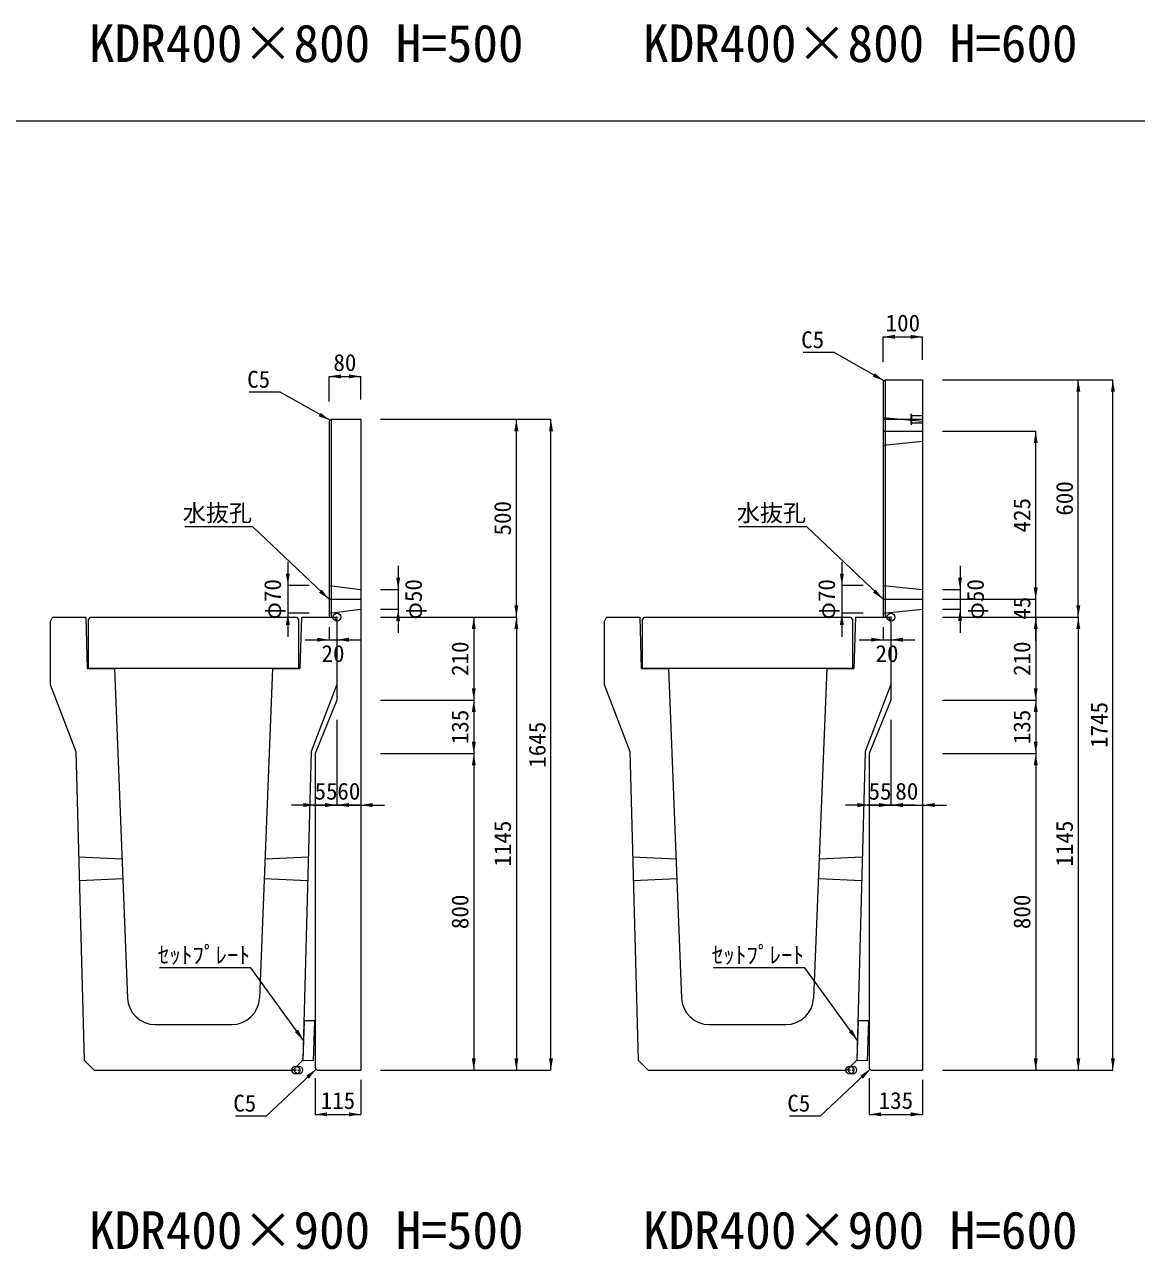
# Model space of a CAD drawing. Units: millimetres at full size, sheet at 1:40. Extents: x 172874 to 199766, y 869448 to 902797.
# Drawn here: x 191344 to 194154, y 872695 to 875792 of the extents above; entities that cross this region are included whole.
import ezdxf
from ezdxf.enums import TextEntityAlignment as Align

# ---------------------------------------------------------------- set-up
doc = ezdxf.new("R2010")
doc.units = ezdxf.units.MM
doc.header["$LTSCALE"] = 40
doc.header["$PDMODE"] = 32
doc.header["$PDSIZE"] = 20
for name, pattern in [('DASHED', [7.5, 6, -1.5]), ('USER2', [4.7625, 3.175, -1.5875]), ('USER3', [1.35, 0.75, -0.6])]:
    doc.linetypes.add(name, pattern=pattern)
for name, color, linetype, lineweight in [('セットプレート', 3, 'Continuous', 13), ('パネックスKDR', 2, 'Continuous', 13), ('図枠', 5, 'Continuous', 13), ('寸法線', 7, 'Continuous', 13), ('引出線', 4, 'Continuous', 13), ('本体', 2, 'Continuous', 13), ('補助線', 8, 'Continuous', 13), ('ｲﾝｻｰﾄ', 3, 'USER3', 5)]:
    doc.layers.add(name, color=color, linetype=linetype, lineweight=lineweight)
doc.layers.add('文字', color=7, linetype='Continuous')
doc.styles.add('ＭＳ ゴシック', font='')
doc.styles.get('ＭＳ ゴシック').set_extended_font_data('MS Gothic')

# ---------------------------------------------------------------- blocks, each defined once
blk = doc.blocks.new('filled_arrow')
at = {"color": 0, "linetype": 'Continuous', "lineweight": -2}
blk.add_solid([(7.5, 1.25), (0, 0), (7.5, -1.25)], dxfattribs=at)

msp = doc.modelspace()

# ---------------------------------------------------------------- linework, layer by layer
at = {"layer": 'セットプレート'}
for points in [[(192047.46, 873173.72), (192074.45, 873173), (192077.13, 873272.96), (192050.14, 873273.68)], [(193447.46, 873173.72), (193474.45, 873173), (193477.13, 873272.96), (193450.14, 873273.68)]]:
    msp.add_lwpolyline(points, close=True, dxfattribs=at)
at = {"layer": 'パネックスKDR'}
for p, q in [((193513.37, 874888.73), (193518.37, 874893.73)), ((193513.37, 874888.73), (193513.37, 874293.73)), ((193518.37, 874893.73), (193613.37, 874893.73)), ((193613.37, 874893.73), (193613.37, 873148.73)), ((192113.37, 874788.73), (192118.37, 874793.73)), ((192118.37, 874793.73), (192193.37, 874793.73)), ((192193.37, 874793.73), (192193.37, 873148.73)), ((192113.37, 874788.73), (192113.37, 874293.73)), ((192113.37, 874293.73), (192133.37, 874293.73)), ((192133.37, 874293.73), (192133.37, 874083.73)), ((193513.37, 874293.73), (193533.37, 874293.73)), ((193533.37, 874293.73), (193533.37, 874083.73)), ((192133.37, 874083.73), (192078.37, 873948.73)), ((193533.37, 874083.73), (193478.37, 873948.73)), ((192078.37, 873948.73), (192078.37, 873153.73)), ((193478.37, 873948.73), (193478.37, 873153.73)), ((192078.37, 873153.73), (192083.37, 873148.73)), ((192083.37, 873148.73), (192193.37, 873148.73)), ((193478.37, 873153.73), (193483.37, 873148.73)), ((193483.37, 873148.73), (193613.37, 873148.73))]:
    msp.add_line(p, q, dxfattribs=at)
at = {"layer": 'パネックスKDR', "lineweight": 5}
for p, q in [((193518.37, 874893.73), (193518.37, 874293.73)), ((192118.37, 874793.73), (192118.37, 874293.73))]:
    msp.add_line(p, q, dxfattribs=at)
at = {"layer": 'パネックスKDR', "linetype": 'DASHED', "lineweight": 9}
for p, q in [((193513.37, 874798.73), (193613.37, 874788.73)), ((193513.37, 874728.73), (193613.37, 874738.73)), ((192113.37, 874373.73), (192193.37, 874363.73)), ((193513.37, 874373.73), (193613.37, 874363.73)), ((192113.37, 874303.73), (192193.37, 874313.73)), ((193513.37, 874303.73), (193613.37, 874313.73))]:
    msp.add_line(p, q, dxfattribs=at)
at = {"layer": '図枠'}
msp.add_line((187274.21, 875548.33), (199766.29, 875548.33), dxfattribs=at)
at = {"layer": '寸法線'}
for p, q in [((193513.37, 875002.28), (193613.37, 875002.28)), ((193513.37, 874938.73), (193513.37, 875002.28)), ((193613.37, 874943.73), (193613.37, 875002.28)), ((192113.37, 874902.28), (192193.37, 874902.28)), ((192113.37, 874838.73), (192113.37, 874902.28)), ((192193.37, 874843.73), (192193.37, 874902.28)), ((193663.37, 874893.73), (194094.21, 874893.73)), ((193663.37, 874893.73), (194006.71, 874893.73)), ((194006.71, 874293.73), (194006.71, 874893.73)), ((194094.21, 873148.73), (194094.21, 874893.73)), ((192243.37, 874793.73), (192674.21, 874793.73)), ((192243.37, 874793.73), (192586.71, 874793.73)), ((192586.71, 874293.73), (192586.71, 874793.73)), ((192674.21, 873148.73), (192674.21, 874793.73)), ((193663.37, 874763.73), (193899.21, 874763.73)), ((193899.21, 874338.73), (193899.21, 874763.73)), ((192009.3, 874433.73), (192009.3, 874243.73)), ((192288.04, 874423.73), (192288.04, 874253.73)), ((193409.3, 874433.73), (193409.3, 874243.73)), ((193708.04, 874423.73), (193708.04, 874253.73)), ((193899.21, 874233.73), (193899.21, 874398.73)), ((192063.37, 874373.73), (192009.3, 874373.73)), ((192243.37, 874363.73), (192288.04, 874363.73)), ((193463.37, 874373.73), (193409.3, 874373.73)), ((193663.37, 874363.73), (193708.04, 874363.73)), ((193663.37, 874338.73), (193899.21, 874338.73)), ((193663.37, 874338.73), (193899.21, 874338.73)), ((192063.37, 874303.73), (192009.3, 874303.73)), ((192243.37, 874313.73), (192288.04, 874313.73)), ((193463.37, 874303.73), (193409.3, 874303.73)), ((193663.37, 874313.73), (193708.04, 874313.73)), ((192113.37, 874268.73), (192113.37, 874236.65)), ((192133.37, 874268.73), (192133.37, 874236.65)), ((192243.37, 874293.73), (192586.71, 874293.73)), ((192243.37, 874293.73), (192479.21, 874293.73)), ((192243.37, 874293.73), (192586.71, 874293.73)), ((192479.21, 874293.73), (192479.21, 874083.73)), ((192586.71, 874293.73), (192586.71, 873148.73)), ((193513.37, 874268.73), (193513.37, 874236.65)), ((193533.37, 874268.73), (193533.37, 874236.65)), ((193663.37, 874293.73), (194006.71, 874293.73)), ((193663.37, 874293.73), (193899.21, 874293.73)), ((193663.37, 874293.73), (194006.71, 874293.73)), ((193663.37, 874293.73), (193899.21, 874293.73)), ((193899.21, 874293.73), (193899.21, 874083.73)), ((194006.71, 874293.73), (194006.71, 873148.73)), ((192053.37, 874236.65), (192193.37, 874236.65)), ((193453.37, 874236.65), (193593.37, 874236.65)), ((192243.37, 874083.73), (192479.21, 874083.73)), ((192243.37, 874083.73), (192479.21, 874083.73)), ((192479.21, 874083.73), (192479.21, 873948.73)), ((193663.37, 874083.73), (193899.21, 874083.73)), ((193663.37, 874083.73), (193899.21, 874083.73)), ((193899.21, 874083.73), (193899.21, 873948.73)), ((192133.37, 874033.73), (192133.37, 873818.73)), ((192133.37, 874033.73), (192133.37, 873818.73)), ((192193.37, 874033.73), (192193.37, 873818.73)), ((193533.37, 874033.73), (193533.37, 873818.73)), ((193533.37, 874033.73), (193533.37, 873818.73)), ((193613.37, 874033.73), (193613.37, 873818.73)), ((192243.37, 873948.73), (192479.21, 873948.73)), ((192243.37, 873948.73), (192479.21, 873948.73)), ((192479.21, 873948.73), (192479.21, 873148.73)), ((193663.37, 873948.73), (193899.21, 873948.73)), ((193663.37, 873948.73), (193899.21, 873948.73)), ((193899.21, 873948.73), (193899.21, 873148.73)), ((192078.37, 873898.73), (192078.37, 873818.73)), ((193478.37, 873898.73), (193478.37, 873818.73)), ((192193.37, 873818.73), (192018.37, 873818.73)), ((192073.37, 873818.73), (192253.37, 873818.73)), ((193593.37, 873818.73), (193418.37, 873818.73)), ((193473.37, 873818.73), (193673.37, 873818.73)), ((192243.37, 873148.73), (192674.21, 873148.73)), ((192243.37, 873148.73), (192586.71, 873148.73)), ((192243.37, 873148.73), (192479.21, 873148.73)), ((193663.37, 873148.73), (194094.21, 873148.73)), ((193663.37, 873148.73), (194006.71, 873148.73)), ((193663.37, 873148.73), (193899.21, 873148.73)), ((192078.37, 873128.73), (192078.37, 873036.93)), ((192193.37, 873123.73), (192193.37, 873036.93)), ((193478.37, 873128.73), (193478.37, 873036.93)), ((193613.37, 873123.73), (193613.37, 873036.93)), ((192078.37, 873036.93), (192193.37, 873036.93)), ((193478.37, 873036.93), (193613.37, 873036.93))]:
    msp.add_line(p, q, dxfattribs=at)
at = {"layer": '引出線'}
for points in [[(193515.87, 874891.23), (193389.5, 874962.3), (193311.73, 874962.3)], [(192115.87, 874791.23), (191989.5, 874862.3), (191911.73, 874862.3)], [(192113.37, 874338.73), (191920.91, 874522.18), (191749.17, 874522.18)], [(193513.37, 874338.73), (193320.91, 874522.18), (193149.17, 874522.18)], [(192048.8, 873223.7), (191915.94, 873407.19), (191684.58, 873407.19)], [(193448.8, 873223.7), (193315.94, 873407.19), (193084.58, 873407.19)], [(192080.87, 873151.23), (191954.5, 873032.58), (191876.73, 873032.58)], [(193480.87, 873151.23), (193354.5, 873032.58), (193276.73, 873032.58)]]:
    msp.add_lwpolyline(points, dxfattribs=at)
at = {"layer": '本体'}
for p, q in [((191414.37, 874293.73), (191408.37, 874281.73)), ((191408.37, 874281.73), (191408.37, 874123.73)), ((191414.37, 874293.73), (191498.37, 874293.73)), ((191498.37, 874293.73), (191502.37, 874163.73)), ((192043.37, 874293.73), (192039.37, 874163.73)), ((192043.37, 874293.73), (192127.37, 874293.73)), ((192127.37, 874293.73), (192133.37, 874281.73)), ((192133.37, 874281.73), (192133.37, 874123.73)), ((192814.37, 874293.73), (192808.37, 874281.73)), ((192808.37, 874281.73), (192808.37, 874123.73)), ((192814.37, 874293.73), (192898.37, 874293.73)), ((192898.37, 874293.73), (192902.37, 874163.73)), ((193443.37, 874293.73), (193439.37, 874163.73)), ((193443.37, 874293.73), (193527.37, 874293.73)), ((193527.37, 874293.73), (193533.37, 874281.73)), ((193533.37, 874281.73), (193533.37, 874123.73)), ((191502.37, 874163.73), (191570.87, 874163.73)), ((191570.87, 874163.73), (191604.18, 873330.93)), ((191970.87, 874163.73), (191937.56, 873330.93)), ((191970.87, 874163.73), (192039.37, 874163.73)), ((192902.37, 874163.73), (192970.87, 874163.73)), ((192970.87, 874163.73), (193004.18, 873330.93)), ((193370.87, 874163.73), (193337.56, 873330.93)), ((193370.87, 874163.73), (193439.37, 874163.73)), ((191408.37, 874123.73), (191473.37, 873953.73)), ((192133.37, 874123.73), (192068.37, 873953.73)), ((192808.37, 874123.73), (192873.37, 873953.73)), ((193533.37, 874123.73), (193468.37, 873953.73)), ((191473.37, 873953.73), (191494.28, 873173.72)), ((192068.37, 873953.73), (192047.46, 873173.72)), ((192873.37, 873953.73), (192894.28, 873173.72)), ((193468.37, 873953.73), (193447.46, 873173.72)), ((191674.13, 873263.73), (191867.61, 873263.73)), ((193074.13, 873263.73), (193267.61, 873263.73)), ((191494.28, 873173.72), (191519.95, 873148.73)), ((191519.95, 873148.73), (192021.79, 873148.73)), ((192021.79, 873148.73), (192047.46, 873173.72)), ((192894.28, 873173.72), (192919.95, 873148.73)), ((192919.95, 873148.73), (193421.79, 873148.73)), ((193421.79, 873148.73), (193447.46, 873173.72))]:
    msp.add_line(p, q, dxfattribs=at)
at = {"layer": '本体', "linetype": 'USER2'}
for p, q in [((191480.5, 873687.73), (191590.11, 873682.73)), ((191951.63, 873682.73), (192061.24, 873687.73)), ((192880.5, 873687.73), (192990.11, 873682.73)), ((193351.63, 873682.73), (193461.24, 873687.73)), ((191482.11, 873627.73), (191592.11, 873632.73)), ((191949.63, 873632.73), (192059.63, 873627.73)), ((192882.11, 873627.73), (192992.11, 873632.73)), ((193349.63, 873632.73), (193459.63, 873627.73))]:
    msp.add_line(p, q, dxfattribs=at)
at = {"layer": '本体', "lineweight": 20}
for points in [[(191505.87, 874287.73), (191510.87, 874293.73), (192030.87, 874293.73), (192035.87, 874287.73), (192035.87, 874163.73), (191505.87, 874163.73)], [(192905.87, 874287.73), (192910.87, 874293.73), (193430.87, 874293.73), (193435.87, 874287.73), (193435.87, 874163.73), (192905.87, 874163.73)]]:
    msp.add_lwpolyline(points, close=True, dxfattribs=at)
at = {"layer": '本体'}
for centre, start, end in [((191674.13, 873333.73), 182.29061, 270), ((191867.61, 873333.73), 270, 357.70939), ((193074.13, 873333.73), 182.29061, 270), ((193267.61, 873333.73), 270, 357.70939)]:
    msp.add_arc(centre, 70, start, end, dxfattribs=at)
at = {"layer": '補助線'}
for p, q in [((193513.37, 874793.73), (193613.37, 874793.73)), ((193513.37, 874763.73), (193613.37, 874763.73)), ((192113.37, 874338.73), (192193.37, 874338.73)), ((193513.37, 874338.73), (193613.37, 874338.73))]:
    msp.add_line(p, q, dxfattribs=at)
for p in [(192133.37, 874293.73), (193533.37, 874293.73), (192029.37, 873148.73), (192029.37, 873148.73), (192036.37, 873148.73), (192036.37, 873148.73), (192036.37, 873148.73), (192036.37, 873148.73), (193429.37, 873148.73), (193429.37, 873148.73), (193436.37, 873148.73), (193436.37, 873148.73), (193436.37, 873148.73), (193436.37, 873148.73)]:
    msp.add_point(p, dxfattribs=at)
at = {"layer": 'ｲﾝｻｰﾄ'}
for p, q in [((193583.37, 874806.23), (193583.37, 874781.23)), ((193586.37, 874806.23), (193583.37, 874806.23)), ((193586.37, 874781.23), (193586.37, 874806.23)), ((193613.37, 874802.23), (193586.37, 874802.23)), ((193583.37, 874781.23), (193586.37, 874781.23)), ((193586.37, 874785.23), (193613.37, 874785.23))]:
    msp.add_line(p, q, dxfattribs=at)

# ---------------------------------------------------------------- block references
at = {"layer": '寸法線', "xscale": 4, "yscale": 4}
for p in [(193513.37, 875002.28), (192113.37, 874902.28), (192133.37, 874236.65), (193533.37, 874236.65), (192133.37, 873818.73), (192193.37, 873818.73), (193533.37, 873818.73), (193613.37, 873818.73), (192078.37, 873036.93), (193478.37, 873036.93)]:
    msp.add_blockref('filled_arrow', p, dxfattribs=at)
for p, rotation in [((193613.37, 875002.28), 180), ((192193.37, 874902.28), 180), ((194006.71, 874893.73), 270), ((194094.21, 874893.73), 270), ((192586.71, 874793.73), 270), ((192674.21, 874793.73), 270), ((193899.21, 874763.73), 270), ((192009.3, 874373.73), 90), ((192288.04, 874363.73), 90), ((193409.3, 874373.73), 90), ((193708.04, 874363.73), 90), ((193899.21, 874338.73), 90), ((193899.21, 874338.73), 90), ((192009.3, 874303.73), 270), ((192288.04, 874313.73), 270), ((192586.71, 874293.73), 90), ((193409.3, 874303.73), 270), ((193708.04, 874313.73), 270), ((194006.71, 874293.73), 90), ((192479.21, 874293.73), 270), ((192586.71, 874293.73), 270), ((193899.21, 874293.73), 270), ((193899.21, 874293.73), 270), ((194006.71, 874293.73), 270), ((192113.37, 874236.65), 180), ((193513.37, 874236.65), 180), ((192479.21, 874083.73), 90), ((193899.21, 874083.73), 90), ((192479.21, 874083.73), 270), ((193899.21, 874083.73), 270), ((192479.21, 873948.73), 90), ((193899.21, 873948.73), 90), ((192479.21, 873948.73), 270), ((193899.21, 873948.73), 270), ((192078.37, 873818.73), 180), ((192133.37, 873818.73), 180), ((193478.37, 873818.73), 180), ((193533.37, 873818.73), 180), ((192479.21, 873148.73), 90), ((192586.71, 873148.73), 90), ((192674.21, 873148.73), 90), ((193899.21, 873148.73), 90), ((194006.71, 873148.73), 90), ((194094.21, 873148.73), 90), ((192193.37, 873036.93), 180), ((193613.37, 873036.93), 180)]:
    msp.add_blockref('filled_arrow', p, dxfattribs=dict(at, rotation=rotation))
at = {"layer": '引出線', "xscale": 4, "yscale": 4}
for p, rotation in [((193515.87, 874891.23), 150.6), ((192115.87, 874791.23), 150.6), ((192113.37, 874338.73), 136.4), ((193513.37, 874338.73), 136.4), ((192048.8, 873223.7), 125.9), ((193448.8, 873223.7), 125.9), ((192080.87, 873151.23), 223.2), ((193480.87, 873151.23), 223.2)]:
    msp.add_blockref('filled_arrow', p, dxfattribs=dict(at, rotation=rotation))

# ---------------------------------------------------------------- texts
at = {"layer": '寸法線', "style": 'ＭＳ ゴシック'}
for s, p in [('100', (193563.37, 875037.28)), ('80', (192153.37, 874937.28)), ('20', (192123.37, 874201.65)), ('20', (193523.37, 874201.65)), ('55', (192105.87, 873853.73)), ('60', (192163.37, 873853.73)), ('55', (193505.87, 873853.73)), ('80', (193573.37, 873853.73)), ('115', (192135.87, 873071.93)), ('135', (193545.87, 873071.93))]:
    msp.add_text(s, height=42.72, dxfattribs=at).set_placement(p, align=Align.MIDDLE_CENTER)
for s, p in [('600', (193971.71, 874593.73)), ('500', (192551.71, 874543.73)), ('425', (193864.21, 874551.23)), ('φ70', (191970.64, 874338.73)), ('φ50', (192326.7, 874338.73)), ('φ70', (193370.64, 874338.73)), ('φ50', (193746.7, 874338.73)), ('45', (193864.21, 874316.23)), ('210', (192444.21, 874188.73)), ('210', (193864.21, 874188.73)), ('135', (192444.21, 874016.23)), ('135', (193864.21, 874016.23)), ('1745', (194059.21, 874021.23)), ('1645', (192639.21, 873971.23)), ('1145', (192551.71, 873721.23)), ('1145', (193971.71, 873721.23)), ('800', (192444.21, 873548.73)), ('800', (193864.21, 873548.73))]:
    msp.add_text(s, height=42.72, rotation=90, dxfattribs=at).set_placement(p, align=Align.MIDDLE_CENTER)
at = {"layer": '引出線', "style": 'ＭＳ ゴシック'}
for s, p in [('C5', (193364.5, 875016.3)), ('C5', (191964.5, 874916.3)), ('水抜孔', (191918.66, 874578.46)), ('水抜孔', (193318.66, 874578.46)), ('ｾｯﾄﾌﾟﾚｰﾄ', (191913.69, 873461.19)), ('ｾｯﾄﾌﾟﾚｰﾄ', (193313.69, 873461.19)), ('C5', (191929.5, 873086.58)), ('C5', (193329.5, 873086.58))]:
    msp.add_text(s, height=42.72, dxfattribs=at).set_placement(p, align=Align.TOP_RIGHT)
at = {"layer": '文字', "style": 'ＭＳ ゴシック'}
for s, p in [('KDR400×800 H=500', (191506.92, 875668.34)), ('KDR400×800 H=600', (192906.92, 875668.34)), ('KDR400×900 H=500', (191506.92, 872668.34)), ('KDR400×900 H=600', (192906.92, 872668.34))]:
    msp.add_text(s, height=94.94, dxfattribs=at).set_placement(p, align=Align.BOTTOM_LEFT)

doc.saveas('drawing.dxf')
